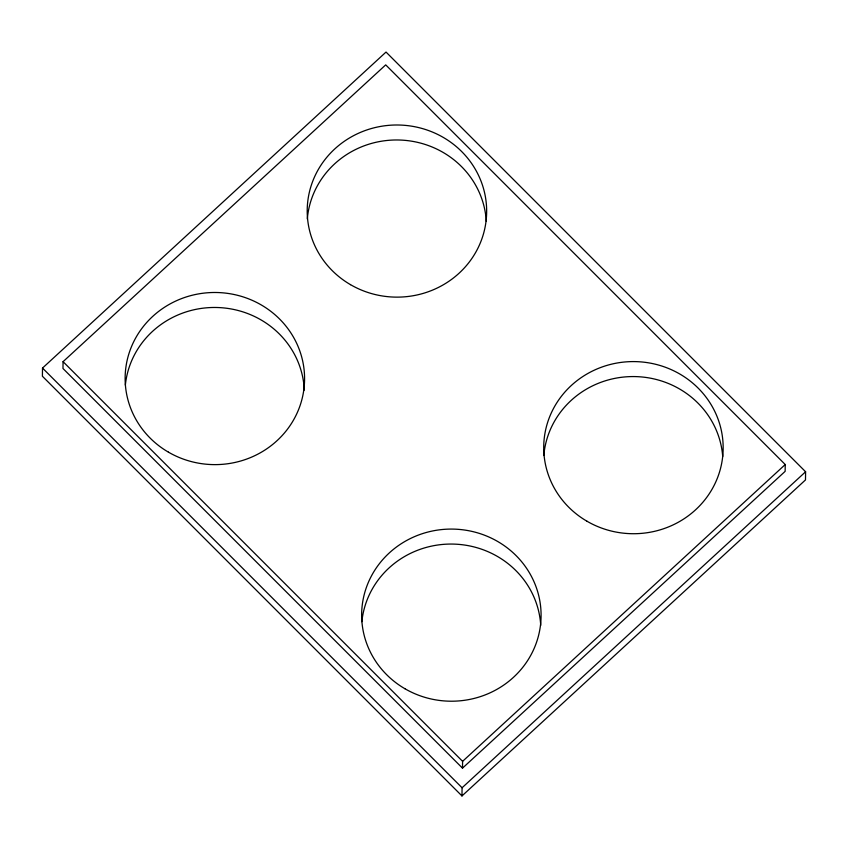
<?xml version="1.0" encoding="UTF-8"?>
<svg xmlns="http://www.w3.org/2000/svg" width="848" height="848" viewBox="0 0 848 848"><rect width="100%" height="100%" fill="white"/><g stroke="black" fill="none" stroke-linecap="round" stroke-linejoin="round"><path stroke-width="1.27" d="M42.517 368.064L42.4 376.236L461.969 795.943L805.483 479.936L805.6 471.764L386.031 52.057L42.517 368.064L462.075 787.771L461.969 795.943M63.07 361.672L62.975 368.488L462.499 768.15L785.142 471.35L785.237 464.534L385.713 64.872L63.07 361.672L462.595 761.334L462.499 768.15M462.595 761.334L785.237 464.534M462.075 787.771L805.6 471.764M361.863 621.679A89.718 86.061 0.8 0 1 452.991 544.077A89.718 86.061 0.8 0 1 540.727 625.379M125.356 385.087A89.718 86.061 0.8 0 1 217.173 307.506A89.718 86.061 0.8 0 1 304.294 390.112M543.812 455.514A89.718 86.061 0.8 0 1 633.679 376.565A89.718 86.061 0.8 0 1 722.719 456.563M307.315 218.922A89.718 86.061 0.8 0 1 397.86 139.984A89.718 86.061 0.8 0 1 486.296 221.296M587.007 521.244A89.718 86.061 0.8 0 0 723.143 449.514A89.718 86.061 0.8 0 0 590.176 372.208A89.718 86.061 0.8 0 0 587.007 521.244M168.434 452.154A89.718 86.061 0.8 0 0 304.559 380.413A89.718 86.061 0.8 0 0 171.593 303.107A89.718 86.061 0.8 0 0 168.434 452.154M350.51 284.663A89.718 86.061 0.8 0 0 486.635 212.922A89.718 86.061 0.8 0 0 353.669 135.616A89.718 86.061 0.8 0 0 350.51 284.663M404.931 688.735A89.718 86.061 0.8 0 0 541.066 617.005A89.718 86.061 0.8 0 0 408.1 539.699A89.718 86.061 0.8 0 0 404.931 688.735"/></g></svg>
